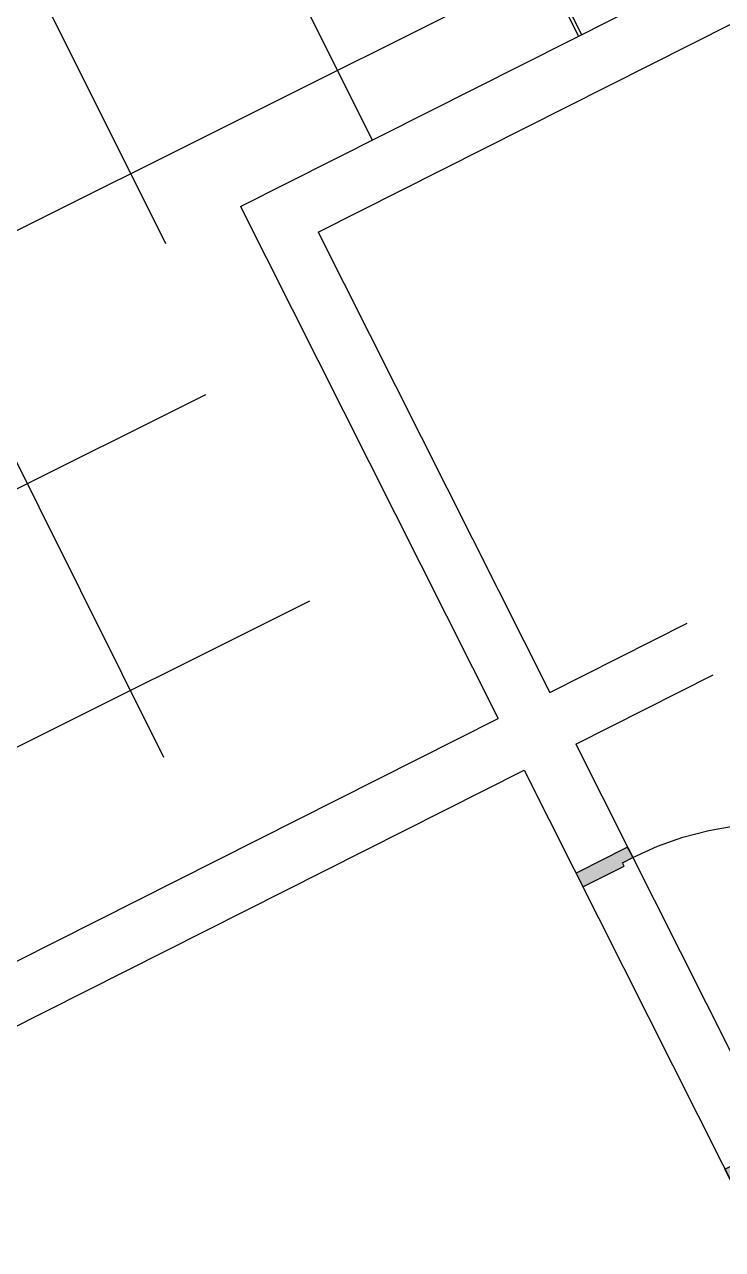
# Model space of a CAD drawing. Header units: millimetres. Extents: x 460 to 723, y 360 to 962.
# Drawn here: x 608.168 to 610.906, y 485.916 to 490.717 of the extents above; entities that cross this region are included whole.
import ezdxf

# ---------------------------------------------------------------- set-up
doc = ezdxf.new("R2010")
doc.units = ezdxf.units.MM
doc.linetypes.add('DASHED', pattern=[19.05, 12.7, -6.35])
for name, color, linetype in [('2', 2, 'Continuous'), ('5', 5, 'Continuous'), ('ACHURADOS-01', 8, 'Continuous'), ('proyeccion', 8, 'DASHED'), ('PUERTAS', 1, 'Continuous')]:
    doc.layers.add(name, color=color, linetype=linetype)

# ---------------------------------------------------------------- blocks, each defined once
blk = doc.blocks.new('*U70')
at = {"layer": 'PUERTAS'}
for points in [[(-0.9, 0.14), (-0.9, 0.15), (-0.89, 0.15), (-0.86, 0.15), (-0.86, 0.03), (-0.87, 0.03), (-0.87, 0), (-0.89, 0), (-0.9, 0), (-0.9, 0.01)], [(0, 0.14), (0, 0.15), (-0.01, 0.15), (-0.04, 0.15), (-0.04, 0.03), (-0.03, 0.03), (-0.03, 0), (-0.01, 0), (0, 0), (0, 0.01)], [(-0.059, 0.0078), (-0.2764, -0.8036), (-0.2474, -0.8114), (-0.03, 0)]]:
    blk.add_hatch(color=255, dxfattribs=at).paths.add_polyline_path(points)
at = {"layer": 'proyeccion', "ltscale": 0.4}
blk.add_arc((-0.03, 0), 0.84, 180, 255, dxfattribs=at)
at = {"layer": 'PUERTAS'}
for points in [[(-0.9, 0.14), (-0.9, 0.15), (-0.89, 0.15), (-0.86, 0.15), (-0.86, 0.03), (-0.87, 0.03), (-0.87, 0), (-0.89, 0), (-0.9, 0), (-0.9, 0.01)], [(0, 0.14), (0, 0.15), (-0.01, 0.15), (-0.04, 0.15), (-0.04, 0.03), (-0.03, 0.03), (-0.03, 0), (-0.01, 0), (0, 0), (0, 0.01)], [(-0.059, 0.0078), (-0.2764, -0.8036), (-0.2474, -0.8114), (-0.03, 0)]]:
    blk.add_lwpolyline(points, close=True, dxfattribs=at)

msp = doc.modelspace()

# ---------------------------------------------------------------- hatches: boundary and pattern name
at = {"layer": 'ACHURADOS-01', "transparency": 33554661}
h = msp.add_hatch(dxfattribs=at)
h.set_pattern_fill('_USER', color=256, scale=0.905825, angle=116.5252, double=1, pattern_type=0)
h.set_pattern_definition([(116.525, (608.5875, 494.1831), (-0.810476, -0.404534), []), (206.525, (608.5875, 494.1831), (0.404534, -0.810476), [])])
h.paths.add_polyline_path([(602.9362, 484.9332), (602.8956, 491.316), (608.5875, 494.1831), (610.3531, 490.6781), (608.6108, 489.8005), (609.4179, 488.1981)])

# ---------------------------------------------------------------- linework, layer by layer
at = {"layer": '2', "color": 2}
msp.add_line((608.3837, 494.5876, -8.1697), (610.353, 490.6781, -8.1697), dxfattribs=at)
at = {"layer": '5', "elevation": -8.1697}
for points in [[(609.3199, 489.9028), (615.5001, 493.0159)], [(609.0158, 490.0032), (612.5214, 491.769)], [(609.0158, 490.0032), (610.0262, 487.9974)], [(609.3199, 489.9028), (610.2284, 488.0993)], [(610.2284, 488.0993), (610.7677, 488.3709)], [(610.3303, 487.897), (610.8696, 488.1687)], [(602.9395, 484.4277), (610.0262, 487.9974)], [(610.3303, 487.897), (614.318, 479.9804)], [(602.9411, 484.175), (610.128, 487.7951)], [(610.128, 487.7951), (614.1157, 479.8785)]]:
    msp.add_lwpolyline(points, dxfattribs=at)

# ---------------------------------------------------------------- block references
at = {"layer": 'PUERTAS', "xscale": -1.509708263131599, "yscale": 1.509708263131599, "zscale": 1.509708263131599, "rotation": 116.7350791240356}
msp.add_blockref('*U70', (611.1453, 486.279, -8.1697), dxfattribs=at)

doc.saveas('drawing.dxf')
